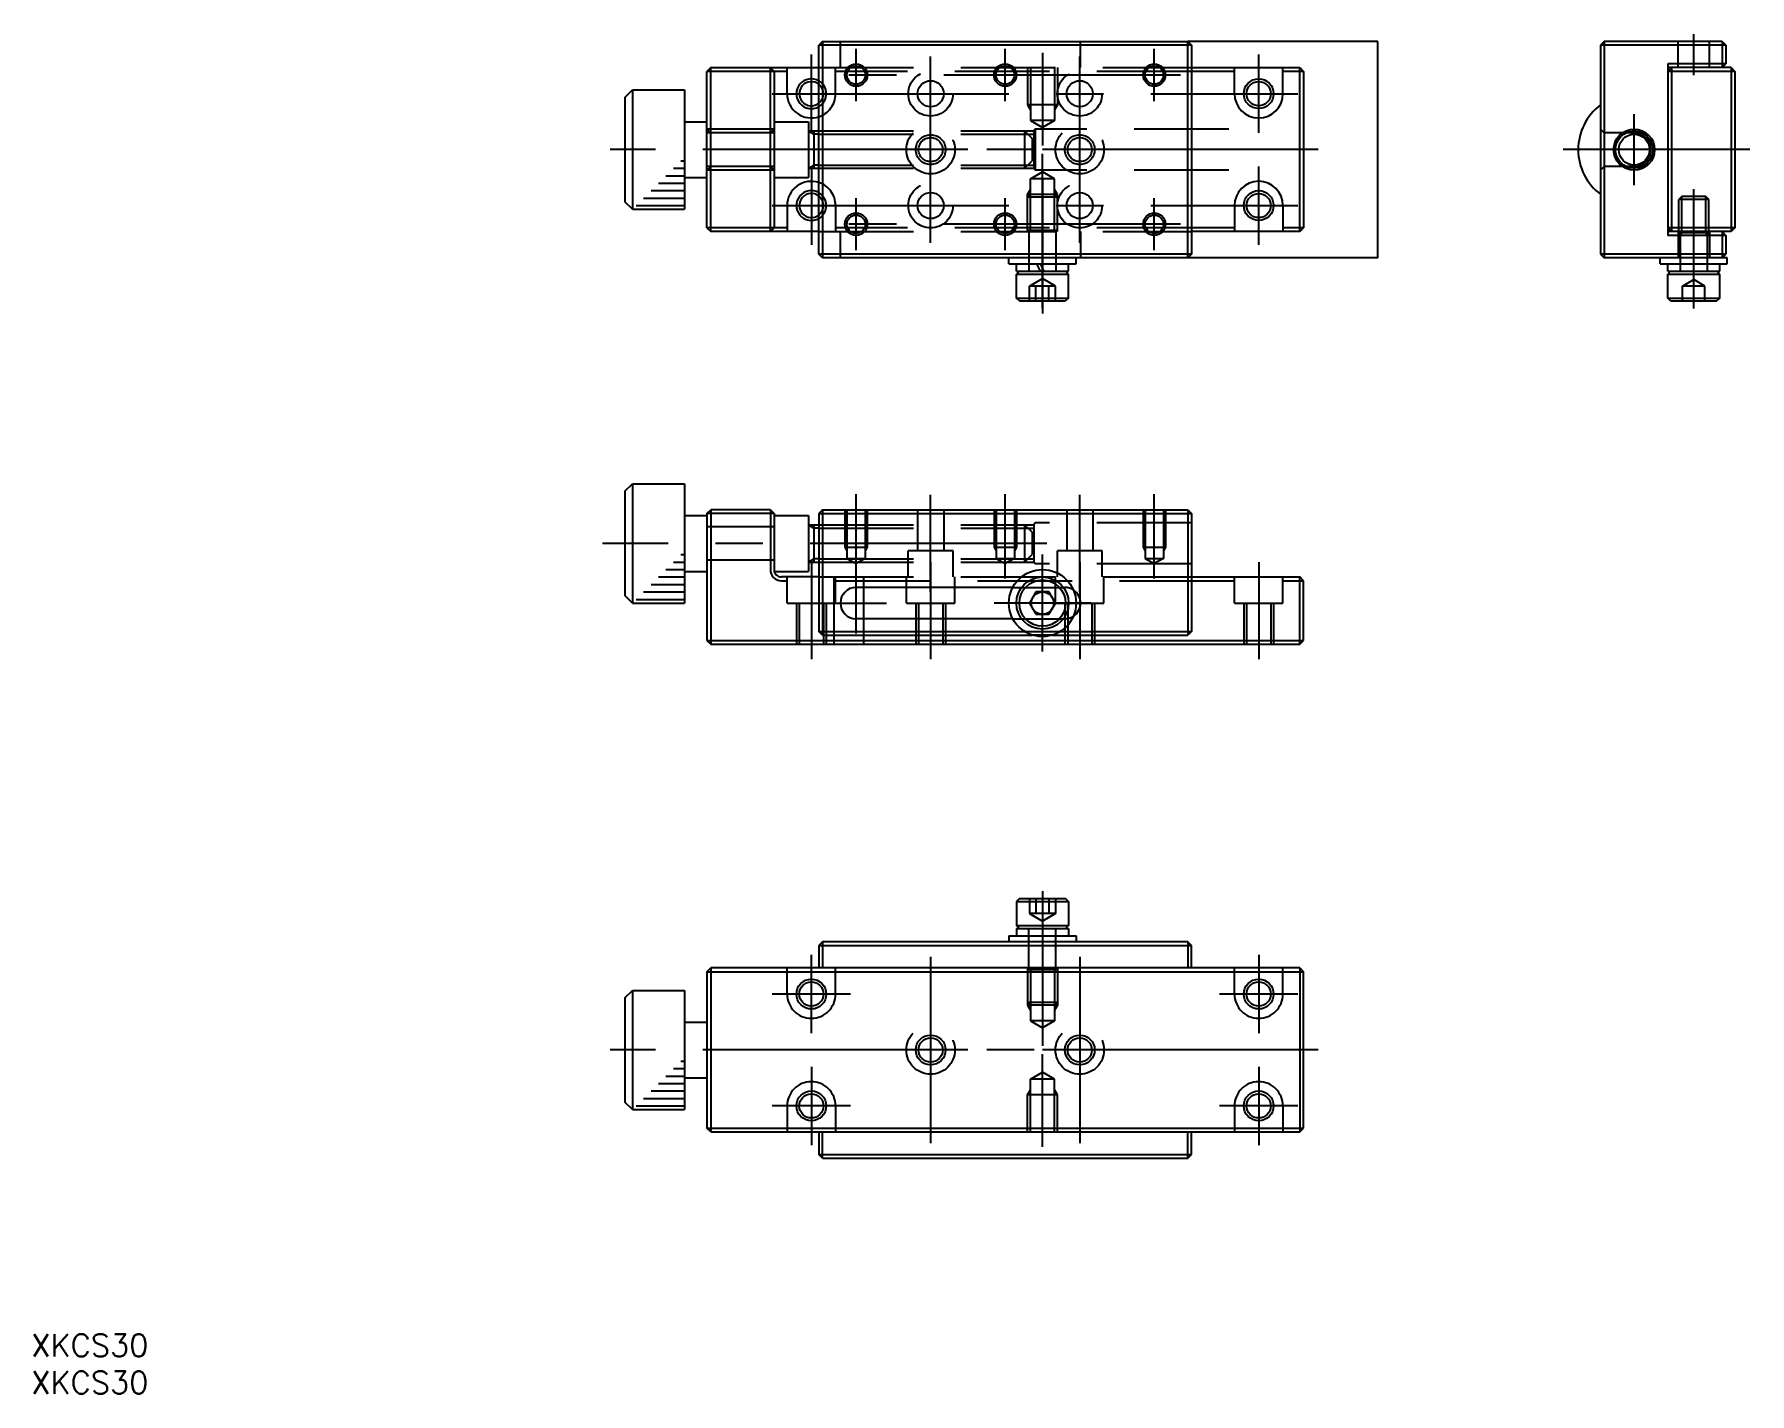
# Model space of a CAD drawing. Extents: x 0 to 230, y 0 to 182.
import ezdxf

# ---------------------------------------------------------------- set-up
doc = ezdxf.new("R2010")
doc.units = 0
for name, pattern in [('CENTER', [50.8, 31.75, -6.35, 6.35, -6.35]), ('DASHED', [19.05, 12.7, -6.35]), ('PHANTOM', [63.5, 31.75, -6.35, 6.35, -6.35, 6.35, -6.35])]:
    doc.linetypes.add(name, pattern=pattern)
doc.layers.get('0').update_dxf_attribs({"linetype": 'CONTINUOUS'})
doc.layers.add('CENTER', color=1, linetype='CENTER')
doc.styles.get("Standard").update_dxf_attribs({"font": 'txt.shx', "height": 3, "bigfont": 'bigfont.shx'})

# ---------------------------------------------------------------- blocks, each defined once
blk = doc.blocks.new('*U1')
at = {"color": 7, "linetype": 'CONTINUOUS'}
for p in [(0, 5), (0, 0)]:
    blk.add_text('XKCS30', height=3, dxfattribs=at).set_placement(p)

msp = doc.modelspace()

# ---------------------------------------------------------------- linework, layer by layer
at = {"color": 7, "linetype": 'CONTINUOUS'}
for p, q in [((106.11, 181.36), (105.61, 180.86)), ((155.61, 180.86), (105.61, 180.86)), ((105.61, 152.86), (105.61, 180.86)), ((106.11, 181.36), (106.11, 152.36)), ((106.11, 181.36), (155.11, 181.36)), ((155.11, 152.36), (155.11, 181.36)), ((155.11, 181.36), (155.61, 180.86)), ((155.61, 180.86), (155.61, 152.86)), ((210.97, 181.36), (210.47, 180.86)), ((210.47, 180.86), (210.47, 152.86)), ((227.27, 180.86), (210.47, 180.86)), ((210.97, 181.36), (210.97, 152.36)), ((226.77, 181.36), (210.97, 181.36)), ((226.77, 181.36), (226.77, 177.86)), ((226.77, 181.36), (227.27, 180.86)), ((227.27, 180.86), (227.27, 178.36)), ((91.11, 177.86), (90.61, 177.36)), ((101.36, 177.36), (90.61, 177.36)), ((90.61, 156.36), (90.61, 177.36)), ((91.11, 155.86), (91.11, 177.86)), ((91.11, 177.86), (105.61, 177.86)), ((99.61, 177.36), (99.11, 177.86)), ((99.11, 155.86), (99.11, 177.86)), ((99.61, 177.36), (99.61, 156.36)), ((155.61, 177.86), (170.11, 177.86)), ((161.36, 177.36), (155.61, 177.36)), ((170.61, 177.36), (167.86, 177.36)), ((170.11, 155.86), (170.11, 177.86)), ((170.11, 177.86), (170.61, 177.36)), ((170.61, 177.36), (170.61, 156.36)), ((219.47, 178.36), (219.47, 155.36)), ((227.27, 178.36), (219.47, 178.36)), ((219.97, 177.86), (219.47, 177.36)), ((227.97, 177.86), (219.47, 177.86)), ((228.47, 177.36), (219.47, 177.36)), ((219.97, 177.86), (219.97, 155.86)), ((226.77, 177.86), (227.27, 178.36)), ((227.97, 177.86), (227.97, 155.86)), ((227.97, 177.86), (228.47, 177.36)), ((228.47, 177.36), (228.47, 156.36)), ((79.61, 173.86), (80.61, 174.86)), ((79.61, 173.86), (79.61, 159.86)), ((80.61, 174.86), (87.61, 174.86)), ((80.61, 174.86), (80.61, 158.86)), ((87.61, 174.86), (87.61, 158.86)), ((87.61, 170.61), (90.61, 170.61)), ((99.61, 170.61), (104.21, 170.61)), ((99.61, 170.61), (104.21, 170.61)), ((104.21, 170.61), (104.21, 163.11)), ((99.61, 169.61), (90.61, 169.61)), ((90.61, 169.61), (91.11, 169.11)), ((99.61, 169.11), (90.61, 169.11)), ((99.61, 169.61), (99.11, 169.11)), ((104.21, 169.36), (105.61, 169.36)), ((104.96, 169.36), (104.96, 164.36)), ((99.61, 164.61), (90.61, 164.61)), ((90.61, 164.11), (91.11, 164.61)), ((99.61, 164.11), (90.61, 164.11)), ((99.61, 164.11), (99.11, 164.61)), ((104.21, 164.36), (105.61, 164.36)), ((87.61, 163.11), (90.61, 163.11)), ((99.61, 163.11), (104.21, 163.11)), ((80.61, 158.86), (79.61, 159.86)), ((80.61, 158.86), (87.61, 158.86)), ((101.36, 156.36), (90.61, 156.36)), ((90.61, 156.36), (91.11, 155.86)), ((105.61, 155.86), (91.11, 155.86)), ((99.61, 156.36), (99.11, 155.86)), ((161.36, 156.36), (155.61, 156.36)), ((170.11, 155.86), (155.61, 155.86)), ((170.61, 156.36), (167.86, 156.36)), ((170.11, 155.86), (170.61, 156.36)), ((228.47, 156.36), (219.47, 156.36)), ((219.47, 156.36), (219.97, 155.86)), ((227.97, 155.86), (219.47, 155.86)), ((227.27, 155.36), (219.47, 155.36)), ((226.77, 155.86), (226.77, 152.36)), ((226.77, 155.86), (227.27, 155.36)), ((227.27, 155.36), (227.27, 152.86)), ((227.27, 155.36), (227.27, 152.86)), ((228.47, 156.36), (227.97, 155.86)), ((106.11, 152.36), (105.61, 152.86)), ((155.61, 152.86), (105.61, 152.86)), ((155.11, 152.36), (106.11, 152.36)), ((131.11, 151.56), (131.11, 152.36)), ((140.11, 151.56), (140.11, 152.36)), ((155.61, 152.86), (155.11, 152.36)), ((227.27, 152.86), (210.47, 152.86)), ((210.47, 152.86), (210.97, 152.36)), ((227.47, 152.36), (210.97, 152.36)), ((218.47, 151.56), (218.47, 152.36)), ((226.77, 152.36), (227.27, 152.86)), ((227.47, 151.56), (227.47, 152.36)), ((131.11, 151.56), (140.11, 151.56)), ((132.11, 150.56), (132.11, 151.56)), ((132.51, 150.56), (132.11, 150.16)), ((132.11, 150.56), (139.11, 150.56)), ((132.11, 150.16), (139.11, 150.16)), ((132.11, 146.96), (132.11, 150.16)), ((135.36, 150.56), (134.86, 151.56)), ((135.86, 150.56), (135.36, 151.56)), ((139.11, 150.16), (138.71, 150.56)), ((139.11, 150.56), (139.11, 151.56)), ((139.11, 146.96), (139.11, 150.16)), ((218.47, 151.56), (227.47, 151.56)), ((219.47, 150.56), (219.47, 151.56)), ((219.87, 150.56), (219.47, 150.16)), ((219.47, 150.56), (226.47, 150.56)), ((219.47, 150.16), (226.47, 150.16)), ((219.47, 146.96), (219.47, 150.16)), ((226.47, 150.16), (226.07, 150.56)), ((226.47, 150.56), (226.47, 151.56)), ((226.47, 146.96), (226.47, 150.16)), ((132.11, 146.96), (139.11, 146.96)), ((132.51, 146.56), (132.11, 146.96)), ((132.51, 146.56), (138.71, 146.56)), ((139.11, 146.96), (138.71, 146.56)), ((219.47, 146.96), (226.47, 146.96)), ((219.87, 146.56), (219.47, 146.96)), ((219.87, 146.56), (226.07, 146.56)), ((226.47, 146.96), (226.07, 146.56)), ((79.61, 121.04), (80.61, 122.04)), ((80.61, 122.04), (87.61, 122.04)), ((80.61, 122.04), (80.61, 106.04)), ((87.61, 122.04), (87.61, 106.04)), ((79.61, 121.04), (79.61, 107.04)), ((87.61, 117.79), (90.61, 117.79)), ((90.61, 118.04), (91.11, 118.54)), ((99.61, 118.04), (90.61, 118.04)), ((90.61, 118.04), (90.61, 101.04)), ((99.11, 118.54), (91.11, 118.54)), ((91.11, 118.54), (91.11, 100.54)), ((99.11, 118.54), (99.11, 110.54)), ((99.11, 118.54), (99.61, 118.04)), ((99.61, 118.04), (99.61, 110.54)), ((99.61, 117.79), (104.21, 117.79)), ((104.21, 117.79), (104.21, 110.29)), ((106.11, 118.54), (105.61, 118.04)), ((105.61, 118.04), (155.61, 118.04)), ((105.61, 118.04), (105.61, 102.24)), ((106.11, 118.54), (155.11, 118.54)), ((106.11, 118.54), (106.11, 101.74)), ((155.11, 118.54), (155.11, 101.74)), ((155.11, 118.54), (155.61, 118.04)), ((155.61, 118.04), (155.61, 102.24)), ((104.21, 116.54), (105.61, 116.54)), ((104.96, 116.54), (104.96, 111.54)), ((104.21, 111.54), (105.61, 111.54)), ((87.61, 110.29), (90.61, 110.29)), ((87.61, 110.29), (90.61, 110.29)), ((99.61, 110.29), (104.21, 110.29)), ((105.61, 109.54), (100.61, 109.54)), ((100.61, 109.04), (101.36, 109.04)), ((101.36, 106.04), (101.36, 109.54)), ((131.63, 108.14), (110.61, 108.14)), ((155.61, 109.54), (170.11, 109.54)), ((155.61, 109.04), (161.36, 109.04)), ((161.36, 106.04), (161.36, 109.54)), ((167.86, 106.04), (167.86, 109.54)), ((167.86, 109.04), (170.61, 109.04)), ((170.11, 100.54), (170.11, 109.54)), ((170.61, 109.04), (170.11, 109.54)), ((170.61, 101.04), (170.61, 109.04)), ((80.61, 106.04), (79.61, 107.04)), ((80.61, 106.04), (87.61, 106.04)), ((101.36, 106.04), (105.61, 106.04)), ((134.74, 107.54), (133.88, 106.04)), ((133.88, 106.04), (134.74, 104.54)), ((136.48, 107.54), (134.74, 107.54)), ((137.34, 106.04), (136.48, 107.54)), ((136.48, 104.54), (137.34, 106.04)), ((161.36, 106.04), (167.86, 106.04)), ((131.63, 103.94), (110.61, 103.94)), ((134.74, 104.54), (136.48, 104.54)), ((105.61, 102.24), (133.2, 102.24)), ((106.11, 101.74), (105.61, 102.24)), ((106.11, 101.74), (134.28, 101.74)), ((136.94, 101.74), (155.11, 101.74)), ((138.02, 102.24), (155.61, 102.24)), ((155.61, 102.24), (155.11, 101.74)), ((90.61, 101.04), (170.61, 101.04)), ((90.61, 101.04), (91.11, 100.54)), ((91.11, 100.54), (170.11, 100.54)), ((170.11, 100.54), (170.61, 101.04)), ((132.51, 66.4), (132.11, 66)), ((132.11, 66), (139.11, 66)), ((132.11, 66), (132.11, 62.8)), ((132.51, 66.4), (138.71, 66.4)), ((139.11, 66), (138.71, 66.4)), ((139.11, 66), (139.11, 62.8)), ((132.51, 62.4), (132.11, 62.8)), ((132.11, 62.8), (139.11, 62.8)), ((132.11, 62.4), (139.11, 62.4)), ((132.11, 62.4), (132.11, 61.4)), ((139.11, 62.8), (138.71, 62.4)), ((139.11, 62.4), (139.11, 61.4)), ((106.11, 60.6), (105.61, 60.1)), ((105.61, 60.1), (105.61, 57.1)), ((105.61, 60.1), (155.61, 60.1)), ((155.11, 60.6), (106.11, 60.6)), ((106.11, 60.6), (106.11, 57.1)), ((131.11, 61.4), (131.11, 60.6)), ((131.11, 61.4), (140.11, 61.4)), ((140.11, 61.4), (140.11, 60.6)), ((155.61, 60.1), (155.11, 60.6)), ((155.11, 60.6), (155.11, 57.1)), ((155.61, 57.1), (155.61, 60.1)), ((90.61, 56.6), (91.11, 57.1)), ((90.61, 56.6), (90.61, 35.6)), ((90.61, 56.6), (170.61, 56.6)), ((170.11, 57.1), (91.11, 57.1)), ((91.11, 57.1), (91.11, 35.1)), ((170.11, 57.1), (170.61, 56.6)), ((170.11, 57.1), (170.11, 35.1)), ((170.61, 35.6), (170.61, 56.6)), ((79.61, 53.1), (80.61, 54.1)), ((79.61, 53.1), (79.61, 39.1)), ((80.61, 54.1), (87.61, 54.1)), ((80.61, 54.1), (80.61, 38.1)), ((87.61, 54.1), (87.61, 38.1)), ((87.61, 49.85), (90.61, 49.85)), ((87.61, 42.35), (90.61, 42.35)), ((80.61, 38.1), (79.61, 39.1)), ((80.61, 38.1), (87.61, 38.1)), ((91.11, 35.1), (90.61, 35.6)), ((90.61, 35.6), (170.61, 35.6)), ((91.11, 35.1), (170.11, 35.1)), ((105.61, 35.1), (105.61, 32.1)), ((106.11, 31.6), (106.11, 35.1)), ((155.11, 31.6), (155.11, 35.1)), ((155.61, 32.1), (155.61, 35.1)), ((170.11, 35.1), (170.61, 35.6)), ((106.11, 31.6), (105.61, 32.1)), ((105.61, 32.1), (155.61, 32.1)), ((106.11, 31.6), (155.11, 31.6)), ((155.11, 31.6), (155.61, 32.1))]:
    msp.add_line(p, q, dxfattribs=at)
at = {"color": 3, "linetype": 'DASHED'}
for p, q in [((108.51, 177.86), (108.51, 181.36)), ((140.71, 177.86), (140.71, 181.36)), ((220.87, 177.86), (220.87, 181.36)), ((225.07, 177.86), (225.07, 181.36)), ((105.61, 177.86), (155.61, 177.86)), ((107.86, 174.36), (107.86, 177.86)), ((155.61, 177.36), (107.86, 177.36)), ((133.61, 177.86), (133.61, 172.86)), ((133.99, 177.86), (133.99, 170.76)), ((137.23, 177.86), (137.23, 170.76)), ((137.61, 177.86), (137.61, 172.86)), ((137.61, 172.86), (133.61, 172.86)), ((133.61, 172.86), (133.99, 172.2)), ((137.61, 172.86), (137.23, 172.2)), ((137.23, 170.76), (133.99, 170.76)), ((133.99, 170.76), (135.61, 169.82)), ((137.23, 170.76), (135.61, 169.82)), ((105.61, 169.36), (134.46, 169.36)), ((105.61, 168.92), (134.46, 168.92)), ((133.21, 169.36), (134.21, 168.36)), ((133.21, 169.36), (133.21, 164.36)), ((134.21, 168.36), (134.21, 165.35)), ((134.61, 169.61), (134.46, 169.36)), ((134.46, 169.36), (134.46, 164.36)), ((160.61, 169.61), (134.61, 169.61)), ((134.61, 169.61), (134.61, 164.11)), ((210.47, 169.61), (210.97, 169.11)), ((214.97, 169.11), (210.97, 169.11)), ((105.61, 164.79), (134.46, 164.79)), ((105.61, 164.36), (134.46, 164.36)), ((133.21, 164.36), (134.21, 165.35)), ((133.99, 162.96), (135.61, 163.89)), ((134.61, 164.11), (134.46, 164.36)), ((160.61, 164.11), (134.61, 164.11)), ((137.23, 162.96), (135.61, 163.89)), ((210.47, 164.11), (210.97, 164.61)), ((214.97, 164.61), (210.97, 164.61)), ((133.61, 160.86), (133.99, 161.51)), ((133.99, 155.86), (133.99, 162.96)), ((137.23, 162.96), (133.99, 162.96)), ((137.23, 155.86), (137.23, 162.96)), ((137.61, 160.86), (137.23, 161.51)), ((107.86, 159.36), (107.86, 155.86)), ((133.61, 155.86), (133.61, 160.86)), ((137.61, 160.86), (133.61, 160.86)), ((133.99, 160.86), (133.61, 160.48)), ((137.61, 160.48), (133.61, 160.48)), ((133.99, 156.06), (133.99, 160.86)), ((137.23, 156.06), (137.23, 160.86)), ((137.61, 160.48), (137.23, 160.86)), ((137.61, 155.86), (137.61, 160.86)), ((221.35, 160.56), (220.97, 160.18)), ((224.97, 160.18), (220.97, 160.18)), ((220.97, 155.76), (220.97, 160.18)), ((221.35, 155.76), (221.35, 160.56)), ((224.59, 160.56), (221.35, 160.56)), ((224.59, 155.76), (224.59, 160.56)), ((224.97, 160.18), (224.59, 160.56)), ((224.97, 155.76), (224.97, 160.18)), ((105.61, 155.86), (155.61, 155.86)), ((155.61, 156.36), (107.86, 156.36)), ((108.51, 152.36), (108.51, 155.86)), ((133.61, 156.06), (137.61, 156.06)), ((133.61, 156.06), (133.8, 155.73)), ((133.8, 155.73), (133.99, 156.06)), ((133.8, 155.73), (133.8, 150.56)), ((137.42, 155.73), (137.23, 156.06)), ((137.61, 156.06), (137.42, 155.73)), ((137.42, 155.73), (137.42, 150.56)), ((140.71, 155.86), (140.71, 152.36)), ((220.87, 155.86), (220.87, 152.36)), ((220.97, 155.76), (224.97, 155.76)), ((220.97, 155.76), (221.16, 155.43)), ((221.16, 155.43), (221.35, 155.76)), ((221.16, 155.43), (221.16, 150.56)), ((224.78, 155.43), (224.59, 155.76)), ((224.97, 155.76), (224.78, 155.43)), ((224.78, 155.43), (224.78, 150.56)), ((225.07, 155.86), (225.07, 152.36)), ((133.88, 148.56), (135.61, 149.56)), ((137.34, 148.56), (135.61, 149.56)), ((133.88, 146.56), (133.88, 148.56)), ((137.34, 148.56), (133.88, 148.56)), ((134.74, 146.56), (134.74, 148.56)), ((136.48, 146.56), (136.48, 148.56)), ((137.34, 146.56), (137.34, 148.56)), ((221.47, 148.56), (222.97, 149.42)), ((221.47, 146.56), (221.47, 148.56)), ((224.47, 148.56), (221.47, 148.56)), ((224.47, 148.56), (222.97, 149.42)), ((224.47, 146.56), (224.47, 148.56)), ((109.11, 118.54), (109.11, 113.54)), ((109.38, 118.54), (109.38, 112.04)), ((111.84, 118.54), (111.84, 112.04)), ((112.11, 118.54), (112.11, 113.54)), ((118.86, 118.54), (118.86, 113.04)), ((122.36, 118.54), (122.36, 113.04)), ((129.11, 118.54), (129.11, 113.54)), ((129.38, 118.54), (129.38, 112.04)), ((131.84, 118.54), (131.84, 112.04)), ((132.11, 118.54), (132.11, 113.54)), ((138.86, 118.54), (138.86, 113.04)), ((142.36, 118.54), (142.36, 113.04)), ((149.11, 118.54), (149.11, 113.54)), ((149.38, 118.54), (149.38, 112.04)), ((151.84, 118.54), (151.84, 112.04)), ((152.11, 118.54), (152.11, 113.54)), ((99.61, 116.29), (90.61, 116.29)), ((105.61, 116.54), (134.46, 116.54)), ((105.61, 116.11), (134.46, 116.11)), ((133.21, 116.54), (134.21, 115.54)), ((133.21, 116.54), (133.21, 111.54)), ((134.21, 115.54), (134.21, 112.54)), ((134.61, 116.79), (134.46, 116.54)), ((134.46, 116.54), (134.46, 111.54)), ((155.61, 116.79), (134.61, 116.79)), ((109.11, 113.54), (112.11, 113.54)), ((109.11, 113.54), (109.38, 113.07)), ((112.11, 113.54), (111.84, 113.07)), ((123.61, 113.04), (117.61, 113.04)), ((117.61, 109.54), (117.61, 113.04)), ((123.61, 109.54), (123.61, 113.04)), ((129.11, 113.54), (132.11, 113.54)), ((129.11, 113.54), (129.38, 113.07)), ((132.11, 113.54), (131.84, 113.07)), ((143.61, 113.04), (137.61, 113.04)), ((137.61, 109.54), (137.61, 113.04)), ((143.61, 109.54), (143.61, 113.04)), ((149.11, 113.54), (152.11, 113.54)), ((149.11, 113.54), (149.38, 113.07)), ((152.11, 113.54), (151.84, 113.07)), ((99.61, 111.79), (90.61, 111.79)), ((105.61, 111.97), (134.46, 111.97)), ((105.61, 111.54), (134.46, 111.54)), ((109.38, 112.04), (111.84, 112.04)), ((109.38, 112.04), (110.61, 111.33)), ((111.84, 112.04), (110.61, 111.33)), ((129.38, 112.04), (131.84, 112.04)), ((129.38, 112.04), (130.61, 111.33)), ((131.84, 112.04), (130.61, 111.33)), ((133.21, 111.54), (134.21, 112.54)), ((134.61, 111.29), (134.46, 111.54)), ((155.61, 111.29), (134.61, 111.29)), ((149.38, 112.04), (151.84, 112.04)), ((149.38, 112.04), (150.61, 111.33)), ((151.84, 112.04), (150.61, 111.33)), ((105.61, 109.54), (155.61, 109.54)), ((107.61, 109.54), (107.61, 100.54)), ((107.86, 106.04), (107.86, 109.54)), ((107.86, 109.04), (155.61, 109.04)), ((111.61, 109.54), (111.61, 100.54)), ((117.36, 106.04), (117.36, 109.54)), ((123.86, 106.04), (123.86, 109.54)), ((131.63, 108.14), (138.61, 108.14)), ((137.36, 106.04), (137.36, 109.54)), ((143.86, 106.04), (143.86, 109.54)), ((102.61, 106.04), (102.61, 100.54)), ((102.99, 106.04), (102.99, 100.54)), ((105.61, 106.04), (107.86, 106.04)), ((106.23, 106.04), (106.23, 100.54)), ((106.61, 106.04), (106.61, 100.54)), ((117.36, 106.04), (123.86, 106.04)), ((118.61, 106.04), (118.61, 100.54)), ((118.99, 106.04), (118.99, 100.54)), ((122.23, 106.04), (122.23, 100.54)), ((122.61, 106.04), (122.61, 100.54)), ((137.36, 106.04), (143.86, 106.04)), ((138.61, 106.04), (138.61, 100.54)), ((138.99, 106.04), (138.99, 100.54)), ((142.23, 106.04), (142.23, 100.54)), ((142.61, 106.04), (142.61, 100.54)), ((162.61, 106.04), (162.61, 100.54)), ((162.99, 106.04), (162.99, 100.54)), ((166.23, 106.04), (166.23, 100.54)), ((166.61, 106.04), (166.61, 100.54)), ((131.63, 103.94), (138.61, 103.94)), ((133.2, 102.24), (138.02, 102.24)), ((136.94, 101.74), (134.28, 101.74)), ((133.88, 66.4), (133.88, 64.4)), ((134.74, 66.4), (134.74, 64.4)), ((136.48, 66.4), (136.48, 64.4)), ((137.34, 66.4), (137.34, 64.4)), ((133.8, 57.22), (133.8, 62.4)), ((133.88, 64.4), (135.61, 63.4)), ((137.34, 64.4), (133.88, 64.4)), ((137.34, 64.4), (135.61, 63.4)), ((137.42, 57.22), (137.42, 62.4)), ((101.36, 53.6), (101.36, 57.1)), ((107.86, 53.6), (107.86, 57.1)), ((133.61, 56.9), (133.8, 57.22)), ((133.61, 57.1), (133.61, 52.1)), ((133.61, 56.9), (137.61, 56.9)), ((133.8, 57.22), (133.99, 56.9)), ((133.99, 57.1), (133.99, 50)), ((137.42, 57.22), (137.23, 56.9)), ((137.23, 57.1), (137.23, 50)), ((137.61, 56.9), (137.42, 57.22)), ((137.61, 57.1), (137.61, 52.1)), ((161.36, 53.6), (161.36, 57.1)), ((167.86, 53.6), (167.86, 57.1)), ((137.61, 52.48), (133.61, 52.48)), ((133.99, 52.1), (133.61, 52.48)), ((137.61, 52.1), (133.61, 52.1)), ((133.61, 52.1), (133.99, 51.44)), ((137.61, 52.48), (137.23, 52.1)), ((137.61, 52.1), (137.23, 51.44)), ((137.23, 50), (133.99, 50)), ((133.99, 50), (135.61, 49.06)), ((137.23, 50), (135.61, 49.06)), ((133.99, 42.2), (135.61, 43.14)), ((133.99, 35.1), (133.99, 42.2)), ((137.23, 42.2), (133.99, 42.2)), ((137.23, 42.2), (135.61, 43.14)), ((137.23, 35.1), (137.23, 42.2)), ((133.61, 40.1), (133.99, 40.76)), ((133.61, 35.1), (133.61, 40.1)), ((137.61, 40.1), (133.61, 40.1)), ((137.61, 40.1), (137.23, 40.76)), ((137.61, 35.1), (137.61, 40.1)), ((101.36, 38.6), (101.36, 35.1)), ((107.86, 38.6), (107.86, 35.1)), ((161.36, 38.6), (161.36, 35.1)), ((167.86, 38.6), (167.86, 35.1))]:
    msp.add_line(p, q, dxfattribs=at)
at = {"color": 3, "linetype": 'PHANTOM'}
for p, q in [((180.61, 181.36), (155.11, 181.36)), ((180.61, 152.36), (180.61, 181.36)), ((180.61, 152.36), (155.11, 152.36))]:
    msp.add_line(p, q, dxfattribs=at)
at = {"color": 7}
for p, q in [((101.36, 174.36), (101.36, 177.86)), ((161.36, 174.36), (161.36, 177.86)), ((167.86, 174.36), (167.86, 177.86)), ((101.36, 159.36), (101.36, 155.86)), ((161.36, 159.36), (161.36, 155.86)), ((167.86, 159.36), (167.86, 155.86))]:
    msp.add_line(p, q, dxfattribs=at)
at = {"color": 3, "linetype": 'CONTINUOUS'}
for p, q in [((104.21, 169.36), (104.96, 168.92)), ((105.61, 168.92), (104.96, 168.92)), ((86.11, 164.36), (87.61, 164.36)), ((87.11, 165.36), (87.61, 165.36)), ((104.21, 164.36), (104.96, 164.79)), ((105.61, 164.79), (104.96, 164.79)), ((83.11, 161.36), (87.61, 161.36)), ((84.11, 162.36), (87.61, 162.36)), ((85.11, 163.36), (87.61, 163.36)), ((81.11, 159.36), (87.61, 159.36)), ((82.11, 160.36), (87.61, 160.36)), ((104.21, 116.54), (104.96, 116.11)), ((105.61, 116.11), (104.96, 116.11)), ((85.11, 110.54), (87.61, 110.54)), ((86.11, 111.54), (87.61, 111.54)), ((87.11, 112.54), (87.61, 112.54)), ((104.21, 111.54), (104.96, 111.97)), ((105.61, 111.97), (104.96, 111.97)), ((83.11, 108.54), (87.61, 108.54)), ((84.11, 109.54), (87.61, 109.54)), ((81.11, 106.54), (87.61, 106.54)), ((82.11, 107.54), (87.61, 107.54)), ((87.11, 44.6), (87.61, 44.6)), ((84.11, 41.6), (87.61, 41.6)), ((85.11, 42.6), (87.61, 42.6)), ((86.11, 43.6), (87.61, 43.6)), ((82.11, 39.6), (87.61, 39.6)), ((83.11, 40.6), (87.61, 40.6)), ((81.11, 38.6), (87.61, 38.6))]:
    msp.add_line(p, q, dxfattribs=at)
for centre, radius in [((110.61, 176.86), 1.5), ((130.61, 176.86), 1.5), ((150.61, 176.86), 1.5), ((164.61, 174.36), 2), ((214.97, 166.86), 2.5), ((164.61, 159.36), 2), ((110.61, 156.86), 1.5), ((130.61, 156.86), 1.5), ((150.61, 156.86), 1.5), ((104.61, 53.6), 2), ((164.61, 53.6), 2), ((120.61, 46.1), 2), ((140.61, 46.1), 2), ((104.61, 38.6), 2), ((164.61, 38.6), 2)]:
    msp.add_circle(centre, radius, dxfattribs=at)
at = {"color": 7, "linetype": 'CONTINUOUS'}
for centre, radius in [((110.61, 176.86), 1.23), ((130.61, 176.86), 1.23), ((150.61, 176.86), 1.23), ((120.61, 174.36), 1.75), ((140.61, 174.36), 1.75), ((214.97, 166.86), 2.75), ((214.97, 166.86), 2.07), ((120.61, 159.36), 1.75), ((140.61, 159.36), 1.75), ((110.61, 156.86), 1.23), ((130.61, 156.86), 1.23), ((150.61, 156.86), 1.23), ((135.61, 106.04), 4.5), ((135.61, 106.04), 3.5), ((135.61, 106.04), 3.1), ((135.61, 106.04), 1.5), ((120.61, 46.1), 1.62), ((140.61, 46.1), 1.62)]:
    msp.add_circle(centre, radius, dxfattribs=at)
at = {"color": 3, "linetype": 'DASHED'}
for centre, radius in [((120.61, 174.36), 3), ((140.61, 174.36), 3), ((120.61, 166.86), 3.25), ((120.61, 166.86), 2), ((120.61, 166.86), 1.62), ((140.61, 166.86), 3.25), ((140.61, 166.86), 2), ((140.61, 166.86), 1.62), ((120.61, 159.36), 3), ((140.61, 159.36), 3), ((120.61, 46.1), 3.25), ((140.61, 46.1), 3.25)]:
    msp.add_circle(centre, radius, dxfattribs=at)
at = {"color": 7}
for centre in [(164.61, 174.36), (164.61, 159.36), (104.61, 53.6), (164.61, 53.6), (104.61, 38.6), (164.61, 38.6)]:
    msp.add_circle(centre, 1.62, dxfattribs=at)
at = {"color": 3, "linetype": 'CONTINUOUS'}
for centre in [(104.61, 174.36), (104.61, 159.36)]:
    msp.add_arc(centre, 2, 60, 300, dxfattribs=at)
at = {"color": 7, "linetype": 'CONTINUOUS'}
for centre, radius, start, end in [((104.61, 174.36), 1.62, 51.9097, 308.0903), ((214.97, 166.86), 7.5, 126.8699, 233.6079), ((104.61, 159.36), 1.62, 51.9097, 308.0903), ((100.61, 110.54), 1.5, 180, 270), ((100.61, 110.54), 1, 180, 270), ((110.61, 106.04), 2.1, 90, 270), ((138.61, 106.04), 2.1, 302.8784, 57.1217)]:
    msp.add_arc(centre, radius, start, end, dxfattribs=at)
at = {"color": 3, "linetype": 'DASHED'}
for centre, radius, start, end in [((104.61, 174.36), 2, 300, 60), ((104.61, 174.36), 1.62, 308.0903, 51.9097), ((104.61, 174.36), 3.25, 287.9202, 0), ((214.97, 166.86), 2.25, 270, 90), ((104.61, 159.36), 3.25, 360, 72.0798), ((104.61, 159.36), 2, 300, 60), ((104.61, 159.36), 1.62, 308.0903, 51.9097), ((138.61, 106.04), 2.1, 57.1217, 90), ((138.61, 106.04), 2.1, 270, 302.8784), ((104.61, 53.6), 3.25, 180, 0), ((164.61, 53.6), 3.25, 180, 0), ((104.61, 38.6), 3.25, 0, 180), ((164.61, 38.6), 3.25, 0, 180)]:
    msp.add_arc(centre, radius, start, end, dxfattribs=at)
at = {"color": 7}
for centre, start, end in [((104.61, 174.36), 180, 287.9202), ((164.61, 174.36), 180, 0), ((104.61, 159.36), 72.0798, 180), ((164.61, 159.36), 0, 180)]:
    msp.add_arc(centre, 3.25, start, end, dxfattribs=at)
at = {"layer": 'CENTER', "color": 1, "linetype": 'CENTER'}
for p, q in [((222.97, 176.83), (222.97, 182.33)), ((104.61, 169.11), (104.61, 179.61)), ((110.61, 173.36), (110.61, 180.36)), ((130.61, 173.36), (130.61, 180.36)), ((135.61, 179.86), (135.61, 167.43)), ((150.61, 173.36), (150.61, 180.36)), ((164.61, 169.11), (164.61, 179.61)), ((120.61, 154.36), (120.61, 179.36)), ((140.61, 154.36), (140.61, 179.36)), ((154.11, 176.86), (107.11, 176.86)), ((99.36, 174.36), (169.86, 174.36)), ((214.97, 162.11), (214.97, 171.61)), ((172.61, 166.86), (77.61, 166.86)), ((125.61, 166.86), (115.61, 166.86)), ((145.61, 166.86), (135.61, 166.86)), ((135.61, 145.56), (135.61, 166.29)), ((230.47, 166.86), (205.47, 166.86)), ((104.61, 164.61), (104.61, 154.11)), ((164.61, 154.11), (164.61, 164.61)), ((135.61, 162.86), (135.61, 144.86)), ((222.97, 145.56), (222.97, 161.56)), ((99.36, 159.36), (169.86, 159.36)), ((110.61, 153.36), (110.61, 160.36)), ((130.61, 153.36), (130.61, 160.36)), ((150.61, 153.36), (150.61, 160.36)), ((154.11, 156.86), (107.11, 156.86)), ((110.61, 101.94), (110.61, 120.67)), ((120.61, 107.54), (120.61, 120.54)), ((130.61, 109.33), (130.61, 120.67)), ((140.61, 107.54), (140.61, 120.54)), ((150.61, 109.33), (150.61, 120.67)), ((136.21, 114.04), (76.61, 114.04)), ((104.61, 111.54), (104.61, 98.54)), ((120.61, 111.54), (120.61, 98.54)), ((135.61, 99.54), (135.61, 112.54)), ((140.61, 111.54), (140.61, 98.54)), ((164.61, 111.54), (164.61, 98.54)), ((106.51, 106.04), (114.71, 106.04)), ((142.11, 106.04), (129.11, 106.04)), ((135.61, 67.4), (135.61, 46.67)), ((104.61, 48.35), (104.61, 58.85)), ((120.61, 58.6), (120.61, 33.6)), ((140.61, 58.6), (140.61, 33.6)), ((164.61, 58.85), (164.61, 48.35)), ((109.86, 53.6), (99.36, 53.6)), ((169.86, 53.6), (159.36, 53.6)), ((172.61, 46.1), (77.61, 46.1)), ((125.61, 46.1), (115.61, 46.1)), ((145.61, 46.1), (135.61, 46.1)), ((104.61, 43.85), (104.61, 33.35)), ((135.61, 33.1), (135.61, 45.53)), ((164.61, 43.85), (164.61, 33.35)), ((109.86, 38.6), (99.36, 38.6)), ((169.86, 38.6), (159.36, 38.6))]:
    msp.add_line(p, q, dxfattribs=at)

# ---------------------------------------------------------------- block references
at = {"color": 7, "linetype": 'CONTINUOUS'}
msp.add_blockref('*U1', (0, 0), dxfattribs=at)

doc.saveas('drawing.dxf')
